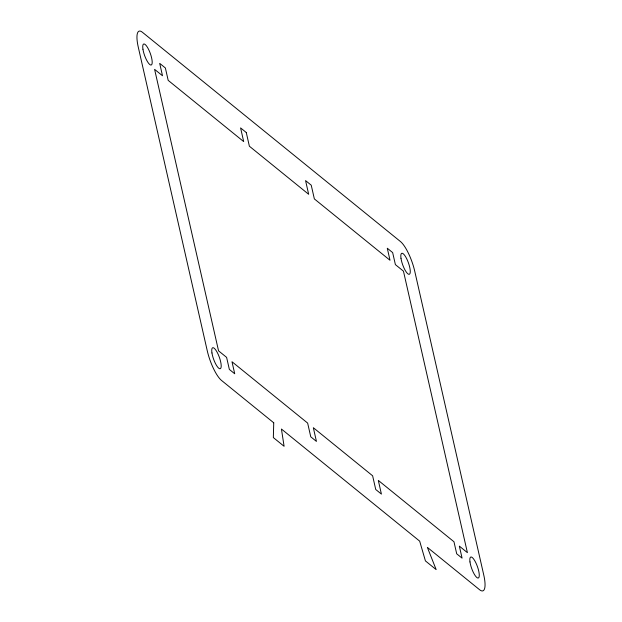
<?xml version="1.0" encoding="UTF-8"?>
<svg xmlns="http://www.w3.org/2000/svg" width="622" height="622" viewBox="0 0 622 622"><rect width="100%" height="100%" fill="white"/><g stroke="black" fill="none" stroke-linecap="round" stroke-linejoin="round"><path stroke-width="0.93" d="M273.742 422.797L273.338 437.577L284.098 446.293L281.424 429.024L419.679 541.14L425.417 560.904L436.17 569.628L427.361 547.368L479.585 589.726A24.794 6.741 70.2 0 0 483.753 574.977L414.75 271.262A24.794 6.741 70.2 0 0 400.482 241.561L142.415 32.274A24.794 6.741 70.2 0 0 138.247 47.023L207.25 350.738A24.794 6.741 70.2 0 0 221.518 380.439L273.742 422.797M246.265 132.509L240.582 127.899L243.692 141.598L168.189 80.37L165.374 67.969L159.691 63.358L162.505 75.767L154.598 69.345L218.547 350.839L226.61 357.378L229.347 369.421L234.727 373.775L231.99 361.74L307.649 423.092L310.759 436.799L316.442 441.41L313.332 427.703L372.625 475.791L375.735 489.491L381.418 494.101L378.308 480.402L453.967 541.754L456.696 553.79L462.076 558.152L459.339 546.108L467.402 552.655L403.453 271.161L395.39 264.622L392.653 252.579L387.273 248.225L390.01 260.26L314.351 198.908L311.241 185.2L305.558 180.59L308.667 194.297L249.375 146.209L246.265 132.509M142.951 49.247A11.157 3.032 70.2 0 0 150.944 65.053A11.157 3.032 70.2 0 0 148.487 49.2A11.157 3.032 70.2 0 0 142.951 49.247M211.954 352.962A11.157 3.032 70.2 0 0 219.947 368.768A11.157 3.032 70.2 0 0 217.49 352.915A11.157 3.032 70.2 0 0 211.954 352.962M469.983 561.93A11.157 3.032 70.2 0 0 477.906 578.048A11.157 3.032 70.2 0 0 475.721 562.521A11.157 3.032 70.2 0 0 469.983 561.93M400.988 258.278A11.157 3.032 70.2 0 0 408.926 274.333A11.157 3.032 70.2 0 0 406.695 258.744A11.157 3.032 70.2 0 0 400.988 258.278"/></g></svg>
